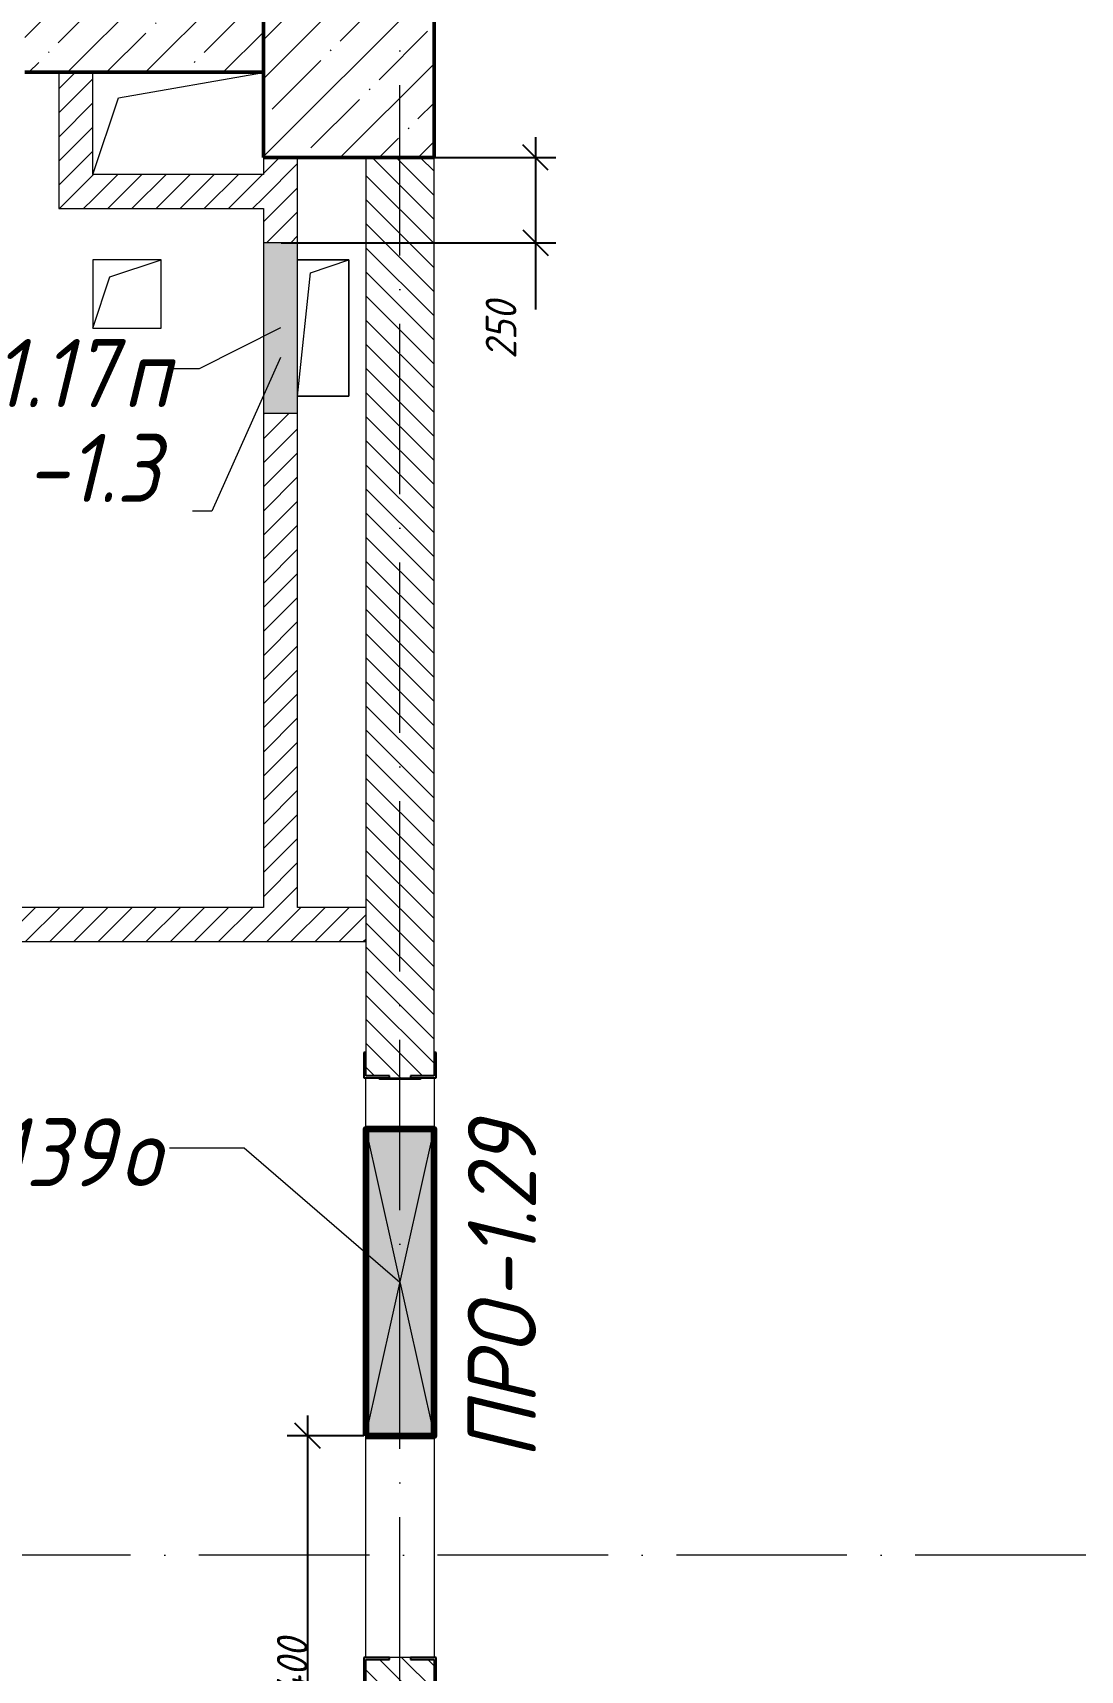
# Model space of a CAD drawing. Header units: millimetres. Extents: x -356862 to 418287, y 0 to 839748.
# Drawn here: x -172141 to -169071, y 521759 to 526563 of the extents above; entities that cross this region are included whole.
import ezdxf

# ---------------------------------------------------------------- set-up
doc = ezdxf.new("R2010")
doc.units = ezdxf.units.MM
doc.linetypes.add('50_200_ШТРИХ_1Т_ш5_п1_п1_', pattern=[700, 500, -100, 0, -100])
for name, color, linetype, lineweight in [('9.7) Заделка 956 шт', 6, 'Continuous', 158), ('A-____-____-DIMS', 7, 'Continuous', 9), ('A-DETL-GENF-OTLN', 7, 'Continuous', 9), ('A-FLOR-____-OTLN', 7, 'Continuous', 9), ('A-GENM-____-IDEN', 7, 'Continuous', 9), ('A-GENM-____-MCUT', 7, 'Continuous', 25), ('A-GENM-____-OTLN', 7, 'Continuous', 9), ('A-GENM-____-OTLN-1', 7, 'Continuous', 25), ('A-GLAZ-____-IDEN', 7, 'Continuous', 9), ('A-GLAZ-____-OTLN', 7, 'Continuous', 9), ('A-WALL-____-MCUT', 7, 'Continuous', 13), ('A-WALL-____-MCUT-2', 7, 'Continuous', 50), ('A-WALL-____-PATT-1', 7, 'Continuous', 9), ('A-WALL-FNSH-MCUT-1', 7, 'Continuous', 9), ('I-WALL-____-OTLN', 7, 'Continuous', 9), ('S-COLS-____-MCUT', 7, 'Continuous', 50), ('S-COLS-____-OTLN', 7, 'Continuous', 9), ('S-GRID-____-OTLN-1', 7, '50_200_ШТРИХ_1Т_ш5_п1_п1_', 9)]:
    doc.layers.add(name, color=color, linetype=linetype, lineweight=lineweight)
doc.styles.add('ISOCPEUR_I_11', font='isocpeui.ttf', dxfattribs={"width": 0.9, "height": 200})
doc.styles.add('ISOCPEUR_I_7', font='isocpeui.ttf', dxfattribs={"width": 0.9, "height": 90})
doc.dimstyles.new('ISO-1_8_0_9К_СРЕДНИЙ_Кладочные_1', dxfattribs={"dimscale": 304.8, "dimtxt": 89.638306, "dimasz": 0.246063, "dimexe": 0.19685, "dimexo": 0, "dimgap": 0, "dimtad": 1, "dimdec": 3, "dimrnd": 0.001, "dimdsep": 46, "dimtxsty": 'ISOCPEUR_I_7', "dimblk1": 'OBLIQUE', "dimblk2": 'OBLIQUE', "dimsah": 1, "dimcen": 0.09, "dimdle": 0.19685, "dimazin": 0, "dimtfac": 1, "dimtdec": 4, "dimtix": 1, "dimtmove": 0, "dimatfit": 3, "dimfxl": 1, "dimtvp": 1, "dimtolj": 1, "dimtzin": 0, "dimarcsym": 2})
doc.dimstyles.new('ISO-1_8_0_9К_СРЕДНИЙ_Кладочные_2', dxfattribs={"dimscale": 304.8, "dimtxt": 89.638306, "dimasz": 0.246063, "dimexe": 0.19685, "dimexo": 0, "dimgap": 0, "dimtad": 1, "dimdec": 3, "dimrnd": 0.001, "dimdsep": 46, "dimtxsty": 'ISOCPEUR_I_7', "dimblk1": 'OBLIQUE', "dimblk2": 'OBLIQUE', "dimsah": 1, "dimcen": 0.09, "dimdle": 0.19685, "dimazin": 0, "dimtfac": 1, "dimtdec": 4, "dimtix": 1, "dimtmove": 1, "dimatfit": 3, "dimfxl": 1, "dimtvp": 1, "dimtolj": 1, "dimtzin": 0, "dimarcsym": 2})
pattern_1 = [(45, (-176515.067, 459015.94), (-35.35534, 35.35534), [])]

# ---------------------------------------------------------------- blocks, each defined once
blk = doc.blocks.new('BSC_Колонна _Прямоугольная - 500х500-V28-АР1_План отверстий 1 этажа в осях 1-64_Ю-ЯЯ')
at = {"layer": 'S-COLS-____-OTLN'}
h = blk.add_hatch(dxfattribs=at)
h.set_pattern_fill('FP_34', color=256, style=0, pattern_type=2)
h.set_pattern_definition([(45, (-5300, -67431.04), (-114.04925, 114.04925), []), (45, (-5185.95, -67431.04), (-114.04925, 114.04925), [201.613, -40.323, 3.353, -36.97])])
h.paths.add_polyline_path([(-250, -250), (250, -250), (250, 250), (-250, 250)], flags=0)
at = {"layer": 'S-COLS-____-MCUT'}
for p, q in [((250, 250), (-250, 250)), ((-250, 250), (-250, -250)), ((250, -250), (250, 250)), ((-250, -250), (250, -250))]:
    blk.add_line(p, q, dxfattribs=at)
blk = doc.blocks.new('Фахверк_СКБ_Уголок - 200_4010-27904286-АР1_План отверстий 1 этажа в осях 1-64_Ю-ЯЯ')
at = {"layer": 'A-GENM-____-MCUT'}
for p, q in [((200, 156), (125, 156)), ((125, 156), (125, 81)), ((131, 81), (131, 150)), ((131, 150), (200, 150)), ((200, 150), (200, 156)), ((125, 81), (131, 81)), ((131, 19), (125, 19)), ((125, 19), (125, -56)), ((131, -50), (131, 19)), ((125, -56), (200, -56)), ((200, -50), (131, -50)), ((200, -56), (200, -50))]:
    blk.add_line(p, q, dxfattribs=at)
blk = doc.blocks.new('154_Стойка_СКБ_Уголок - СМ-2530_200-28213945-АР1_План отверстий 1 этажа в осях 1-64_Ю-ЯЯ')
at = {"layer": 'A-GENM-____-MCUT'}
for p, q in [((125, 156), (125, 81)), ((200, 156), (125, 156)), ((131, 81), (131, 150)), ((131, 150), (200, 150)), ((200, 150), (200, 156)), ((125, 81), (131, 81)), ((131, 19), (125, 19)), ((125, 19), (125, -56)), ((131, -50), (131, 19)), ((125, -56), (200, -56)), ((200, -50), (131, -50)), ((200, -56), (200, -50))]:
    blk.add_line(p, q, dxfattribs=at)
blk = doc.blocks.new('Стойка_Влож_Полоса боковая - Полоса-28213942-АР1_План отверстий 1 этажа в осях 1-64_Ю-ЯЯ')
at = {"layer": 'A-GENM-____-OTLN'}
for p, q in [((-5, 60), (0, 60)), ((-5, -60), (-5, 60)), ((0, 31), (0, -31)), ((0, -60), (-5, -60))]:
    blk.add_line(p, q, dxfattribs=at)
blk = doc.blocks.new('AR_Отверстие Ниша - Лючок-32401620-АР1_План отверстий 1 этажа в осях 1-64_Ю-ЯЯ')
at = {"layer": 'A-GLAZ-____-OTLN'}
blk.add_hatch(color=256, dxfattribs=at).paths.add_polyline_path([(250, -50), (250, 50), (-250, 50), (-250, -50), (27.8, -50)], flags=0)
for p, q in [((250, 50), (-250, 50)), ((-250, 50), (-250, -50)), ((250, -50), (250, 50)), ((-250, -50), (250, -50))]:
    blk.add_line(p, q, dxfattribs=at)
blk = doc.blocks.new('AR_Отверстие прямоугольное _в плите_ - AR_Отверстие прямоугольное _в плите_-V190-АР1_План отверстий 1 этажа в осях 1-64_Ю-ЯЯ')
at = {"layer": 'A-GENM-____-OTLN'}
for p, q in [((75, 200), (-75, 200)), ((-37.5, 162.5), (75, 200)), ((75, -200), (75, 200)), ((-75, -200), (-37.5, 162.5)), ((-75, -200), (75, -200))]:
    blk.add_line(p, q, dxfattribs=at)
blk = doc.blocks.new('AR_Отверстие прямоугольное _в плите_ - AR_Отверстие прямоугольное _в плите_-30459597-АР1_План отверстий 1 этажа в осях 1-64_Ю-ЯЯ')
at = {"layer": 'A-GENM-____-OTLN'}
for p, q in [((100, 100), (-100, 100)), ((-100, 100), (-100, -100)), ((-50, 50), (100, 100)), ((100, -100), (100, 100)), ((-100, -100), (-50, 50)), ((-100, -100), (100, -100))]:
    blk.add_line(p, q, dxfattribs=at)
blk = doc.blocks.new('AR_Отверстие прямоугольное _в плите_ - AR_Отверстие прямоугольное _в плите_-V244-АР1_План отверстий 1 этажа в осях 1-64_Ю-ЯЯ')
at = {"layer": 'A-GENM-____-OTLN'}
for p, q in [((250, 150), (-250, 150)), ((-175, 75), (250, 150)), ((-249.9, -149.7), (-175, 75))]:
    blk.add_line(p, q, dxfattribs=at)
blk = doc.blocks.new('AR_Отверстие прямоугольное _в стене_ - AR_Отверстие прямоугольное _в стене__ОВ-36659117-АР1_План отверстий 1 этажа в осях 1-64_Ю-ЯЯ')
at = {"layer": 'A-GLAZ-____-OTLN'}
blk.add_hatch(color=256, dxfattribs=at).paths.add_polyline_path([(-450, -100), (450, -100), (450, 100), (-450, 100)], flags=0)
at = {"layer": 'A-DETL-GENF-OTLN'}
for p, q in [((-450, -100), (-450, 100)), ((-450, 100), (450, 100)), ((450, 100), (-450, -100)), ((-450, 100), (450, -100)), ((450, 100), (-450, 100)), ((-450, 100), (-450, -100)), ((450, 100), (450, -100)), ((450, -100), (450, 100)), ((450, -100), (-450, -100)), ((-450, -100), (450, -100))]:
    blk.add_line(p, q, dxfattribs=at)
blk = doc.blocks.new('_Oblique')
at = {"color": 0, "linetype": 'ByBlock', "lineweight": -2}
blk.add_line((-0.5, -0.5), (0.5, 0.5), dxfattribs=at)
blk = doc.blocks.new('*D13544')
at = {"layer": 'A-____-____-DIMS', "color": 0, "lineweight": -2, "transparency": 16777216}
for p, q in [((-170667.6, 526257), (-170667.6, 525947)), ((-171365.1, 526197), (-170607.6, 526197)), ((-171413, 525947), (-170607.6, 525947)), ((-170667.6, 525947), (-170667.6, 525750.8))]:
    blk.add_line(p, q, dxfattribs=at)
at = {"layer": 'Defpoints', "color": 0, "transparency": 16777216}
for p in [(-171365.1, 526197), (-171413, 525947), (-170667.6, 525947)]:
    blk.add_point(p, dxfattribs=at)
at = {"layer": 'A-____-____-DIMS', "color": 0, "lineweight": -2, "transparency": 16777216, "xscale": 75, "yscale": 75, "zscale": 75}
for p, rotation in [((-170667.6, 526197), 90), ((-170667.6, 525947), 270)]:
    blk.add_blockref('_Oblique', p, dxfattribs=dict(at, rotation=rotation))
at = {"layer": 'A-____-____-DIMS', "color": 0, "transparency": 16777216, "insert": (-170813.7, 525606.1), "char_height": 90, "width": 409.578, "attachment_point": 1, "rotation": 90, "line_spacing_factor": 1.149209, "style": 'ISOCPEUR_I_7'}
blk.add_mtext('\\A1;250', dxfattribs=at)
blk = doc.blocks.new('*D13578')
at = {"layer": 'A-____-____-DIMS', "color": 0, "lineweight": -2, "transparency": 16777216}
for p, q in [((-171335.9, 522507), (-171335.9, 520987)), ((-171171.1, 522447), (-171395.9, 522447)), ((-170965.1, 521047), (-171395.9, 521047))]:
    blk.add_line(p, q, dxfattribs=at)
at = {"layer": 'Defpoints', "color": 0, "transparency": 16777216}
for p in [(-171171.1, 522447), (-171335.9, 521047), (-170965.1, 521047)]:
    blk.add_point(p, dxfattribs=at)
at = {"layer": 'A-____-____-DIMS', "color": 0, "lineweight": -2, "transparency": 16777216, "xscale": 75, "yscale": 75, "zscale": 75}
for p, rotation in [((-171335.9, 522447), 90), ((-171335.9, 521047), 270)]:
    blk.add_blockref('_Oblique', p, dxfattribs=dict(at, rotation=rotation))
at = {"layer": 'A-____-____-DIMS', "color": 0, "transparency": 16777216, "insert": (-171380.9, 521747), "char_height": 90, "width": 521.281, "attachment_point": 5, "rotation": 90, "style": 'ISOCPEUR_I_7'}
blk.add_mtext('\\A1;1400', dxfattribs=at)

msp = doc.modelspace()

# ---------------------------------------------------------------- hatches: boundary and pattern name
at = {"layer": 'A-WALL-____-PATT-1'}
h = msp.add_hatch(dxfattribs=at)
h.set_pattern_fill('FP_13', color=256, style=0, pattern_type=2)
h.set_pattern_definition([(45, (-176515.07, 459015.94), (-114.04925, 114.04925), []), (45, (-176401.02, 459015.94), (-114.04925, 114.04925), [201.612, -40.322, 3.353, -36.97])])
h.paths.add_polyline_path([(-171465.0675, 526446.983), (-171465.0675, 526696.983), (-172165.0675, 526696.983), (-172165.0675, 526446.983)], flags=0)
h.paths.add_polyline_path([(-173315.0675, 526446.983), (-173315.0675, 526696.983), (-178465.0675, 526696.983), (-178465.0675, 526446.983), (-176530.4762, 526446.983)], flags=0)
h = msp.add_hatch(dxfattribs=at)
h.set_pattern_fill('FP_5', color=256, style=0, pattern_type=2)
h.set_pattern_definition(pattern_1)
h.paths.add_polyline_path([(-171965.0675, 526046.983), (-171965.0675, 526446.6355), (-172065.0675, 526446.6355), (-172065.0675, 526046.983)], flags=0)
h = msp.add_hatch(dxfattribs=at)
h.set_pattern_fill('FP_5', color=256, style=0, pattern_type=2)
h.set_pattern_definition(pattern_1)
h.paths.add_polyline_path([(-171465.0675, 523996.983), (-171365.0675, 523996.983), (-171365.0675, 525446.983), (-171465.0675, 525446.983)], flags=0)
h.paths.add_polyline_path([(-171365.0675, 525946.983), (-171365.0675, 526196.983), (-171465.0675, 526196.983), (-171465.0675, 525946.983), (-171460.1894, 525946.983)], flags=0)
h = msp.add_hatch(dxfattribs=at)
h.set_pattern_fill('FP_6', color=256, style=0, pattern_type=2)
h.set_pattern_definition([(135, (-176515.067, 459015.94), (-35.35534, -35.35534), [])])
h.paths.add_polyline_path([(-171034.0675, 521046.983), (-170965.0675, 521046.983), (-170965.0675, 521790.983), (-171034.0675, 521790.983), (-171034.0675, 521796.983), (-171096.0675, 521796.983), (-171096.0675, 521790.983), (-171165.0675, 521790.983), (-171165.0675, 521046.983)], flags=0)
h.paths.add_polyline_path([(-171034.0675, 523496.983), (-171034.0675, 523502.983), (-170965.0675, 523502.983), (-170965.0675, 526196.983), (-171165.0675, 526196.983), (-171165.0675, 523502.983), (-171096.0675, 523502.983), (-171096.0675, 523496.983)], flags=0)
h = msp.add_hatch(dxfattribs=at)
h.set_pattern_fill('FP_5', color=256, style=0, pattern_type=2)
h.set_pattern_definition(pattern_1)
h.paths.add_polyline_path([(-171465.0675, 526046.983), (-171465.0675, 526146.983), (-171965.0675, 526146.983), (-171965.0675, 526046.983)], flags=0)
h = msp.add_hatch(dxfattribs=at)
h.set_pattern_fill('FP_5', color=256, style=0, pattern_type=2)
h.set_pattern_definition(pattern_1)
h.paths.add_polyline_path([(-171165.0675, 523896.983), (-171165.0675, 523996.983), (-173165.0675, 523996.983), (-173165.0675, 523896.983), (-172995.4749, 523896.983)], flags=0)
h.paths.add_polyline_path([(-173215.0675, 523896.983), (-173215.0675, 523899.983), (-173168.0675, 523899.983), (-173168.0675, 523993.983), (-173215.0675, 523993.983), (-173215.0675, 523996.983), (-175515.0675, 523996.983), (-175515.0675, 523896.983)], flags=0)

# ---------------------------------------------------------------- linework, layer by layer
at = {"layer": '9.7) Заделка 956 шт'}
msp.add_lwpolyline([(-171165.0675, 522446.983), (-170965.0675, 522446.983), (-170965.0675, 523346.983), (-171165.0675, 523346.983)], close=True, dxfattribs=at)
at = {"layer": 'A-FLOR-____-OTLN'}
for p, q in [((-171965.0675, 526446.6355), (-171465.0675, 526446.6355)), ((-171365.0675, 525896.6355), (-171215.0675, 525896.6355)), ((-171215.0675, 525896.6355), (-171215.0675, 525496.6355)), ((-171215.0675, 525496.6355), (-171365.0675, 525496.6355))]:
    msp.add_line(p, q, dxfattribs=at)
at = {"layer": 'A-GENM-____-IDEN'}
for p, q in [((-171415.0675, 525610.0591), (-171616.8921, 525159.2861)), ((-171616.8921, 525159.2861), (-171673.613, 525159.2861))]:
    msp.add_line(p, q, dxfattribs=at)
at = {"layer": 'A-GLAZ-____-IDEN'}
for p, q in [((-171415.0675, 525696.983), (-171654.0818, 525576.983)), ((-171654.0818, 525576.983), (-171733.5506, 525576.983)), ((-171522.1553, 523291.3527), (-171741.0313, 523291.3527)), ((-171065.0675, 522896.983), (-171522.1553, 523291.3527))]:
    msp.add_line(p, q, dxfattribs=at)
at = {"layer": 'A-WALL-____-MCUT'}
for p, q in [((-171165.0675, 526196.983), (-171165.0675, 523571.983)), ((-170965.0675, 523571.983), (-170965.0675, 526196.983)), ((-171034.0675, 521796.983), (-171096.0675, 521796.983))]:
    msp.add_line(p, q, dxfattribs=at)
at = {"layer": 'A-WALL-____-MCUT-2'}
msp.add_line((-172165.0675, 526446.983), (-171465.0675, 526446.983), dxfattribs=at)
at = {"layer": 'A-WALL-FNSH-MCUT-1'}
for p, q in [((-172065.0675, 526446.6355), (-172065.0675, 526046.983)), ((-171965.0675, 526446.6355), (-172065.0675, 526446.6355)), ((-171965.0675, 526146.983), (-171965.0675, 526446.6355)), ((-171465.0675, 526196.983), (-171465.0675, 526146.983)), ((-171365.0675, 525946.983), (-171365.0675, 526196.983)), ((-171465.0675, 526146.983), (-171965.0675, 526146.983)), ((-172065.0675, 526046.983), (-171465.0675, 526046.983)), ((-171465.0675, 526046.983), (-171465.0675, 525946.983)), ((-171465.0675, 525446.983), (-171465.0675, 523996.983)), ((-171365.0675, 523996.983), (-171365.0675, 525446.983)), ((-171465.0675, 523996.983), (-173165.0675, 523996.983)), ((-171165.0675, 523996.983), (-171365.0675, 523996.983)), ((-173165.0675, 523896.983), (-171165.0675, 523896.983))]:
    msp.add_line(p, q, dxfattribs=at)
at = {"layer": 'I-WALL-____-OTLN'}
for p, q in [((-171165.0675, 523346.983), (-171165.0675, 523496.983)), ((-170965.0675, 523496.983), (-170965.0675, 523346.983)), ((-171165.0675, 521796.983), (-171165.0675, 522446.983)), ((-170965.0675, 522446.983), (-170965.0675, 521796.983))]:
    msp.add_line(p, q, dxfattribs=at)
at = {"layer": 'S-GRID-____-OTLN-1'}
for p, q in [((-171065.0675, 511907.5288), (-171065.0675, 549908.7924)), ((-72440.6609, 522096.983), (-181183.8377, 522096.983))]:
    msp.add_line(p, q, dxfattribs=at)

# ---------------------------------------------------------------- block references
at = {"layer": 'A-GENM-____-OTLN'}
for name, p in [('AR_Отверстие прямоугольное _в плите_ - AR_Отверстие прямоугольное _в плите_-V244-АР1_План отверстий 1 этажа в осях 1-64_Ю-ЯЯ', (-171715.0675, 526296.6355)), ('AR_Отверстие прямоугольное _в плите_ - AR_Отверстие прямоугольное _в плите_-30459597-АР1_План отверстий 1 этажа в осях 1-64_Ю-ЯЯ', (-171865.0675, 525796.6355)), ('AR_Отверстие прямоугольное _в плите_ - AR_Отверстие прямоугольное _в плите_-V190-АР1_План отверстий 1 этажа в осях 1-64_Ю-ЯЯ', (-171290.0675, 525696.6355))]:
    msp.add_blockref(name, p, dxfattribs=at)
at = {"layer": 'A-GENM-____-OTLN', "rotation": 89.99999999999991}
msp.add_blockref('Стойка_Влож_Полоса боковая - Полоса-28213942-АР1_План отверстий 1 этажа в осях 1-64_Ю-ЯЯ', (-171065.0675, 523496.983), dxfattribs=at)
at = {"layer": 'A-GENM-____-OTLN-1'}
for name, p, rotation in [('154_Стойка_СКБ_Уголок - СМ-2530_200-28213945-АР1_План отверстий 1 этажа в осях 1-64_Ю-ЯЯ', (-171015.0675, 523371.983), 89.99999999999991), ('Фахверк_СКБ_Уголок - 200_4010-27904286-АР1_План отверстий 1 этажа в осях 1-64_Ю-ЯЯ', (-171115.0675, 521921.983), 269.9999999999999)]:
    msp.add_blockref(name, p, dxfattribs=dict(at, rotation=rotation))
at = {"layer": 'A-GLAZ-____-OTLN'}
for name, p, rotation in [('AR_Отверстие Ниша - Лючок-32401620-АР1_План отверстий 1 этажа в осях 1-64_Ю-ЯЯ', (-171415.0675, 525696.983), 269.9999999999999), ('AR_Отверстие прямоугольное _в стене_ - AR_Отверстие прямоугольное _в стене__ОВ-36659117-АР1_План отверстий 1 этажа в осях 1-64_Ю-ЯЯ', (-171065.0675, 522896.983), 89.99999999999991)]:
    msp.add_blockref(name, p, dxfattribs=dict(at, rotation=rotation))
at = {"layer": 'S-COLS-____-OTLN'}
msp.add_blockref('BSC_Колонна _Прямоугольная - 500х500-V28-АР1_План отверстий 1 этажа в осях 1-64_Ю-ЯЯ', (-171215.0675, 526446.983), dxfattribs=at)

# ---------------------------------------------------------------- texts
at = {"layer": 'A-GENM-____-IDEN', "insert": (-172162.1259, 525386.4022), "char_height": 200, "width": 505.063125, "attachment_point": 1, "style": 'ISOCPEUR_I_11'}
msp.add_mtext('-1.3', dxfattribs=at)
at = {"layer": 'A-GENM-____-IDEN', "char_height": 200, "attachment_point": 1, "rotation": 90, "style": 'ISOCPEUR_I_11'}
for s, insert, width in [('-1.29', (-170866.0505, 522843.22), 663.79725), ('ПРО', (-170866.0505, 522378.8763), 562.784625)]:
    msp.add_mtext(s, dxfattribs=dict(at, insert=insert, width=width))
at = {"layer": 'A-GLAZ-____-IDEN', "char_height": 200, "attachment_point": 1, "style": 'ISOCPEUR_I_11'}
for s, insert, width in [('1.17', (-172257.9092, 525664.5975), 461.772), ('\\fISOCPEUR|b0|i1|c204|p34|;\\W.9;п', (-171876.9092, 525664.5975), 158.734125), ('1.139', (-172395.8845, 523378.9673), 620.506125), ('\\fISOCPEUR|b0|i1|c204|p34|;\\W.9;о', (-171883.9158, 523378.9673), 158.734125)]:
    msp.add_mtext(s, dxfattribs=dict(at, insert=insert, width=width))

# ---------------------------------------------------------------- dimensions: what is measured, and where the dimension line sits
at = {"layer": 'A-____-____-DIMS'}
dim = msp.add_linear_dim(base=(-170667.6351, 525946.983), p1=(-171365.0675, 526196.983), p2=(-171413.0408, 525946.983), angle=90, dimstyle='ISO-1_8_0_9К_СРЕДНИЙ_Кладочные_1', override={"dimpost": '<>', "dimfxl": 254.561261}, dxfattribs=at)
dim.commit()
dim.dimension.update_dxf_attribs({"geometry": '*D13544', "text_midpoint": (-170753.6669, 525750.8469), "dimtype": 160, "text_rotation": 90})
dim = msp.add_linear_dim(base=(-171335.8572, 521046.983), p1=(-171171.0675, 522446.983), p2=(-170965.0675, 521046.983), angle=90, dimstyle='ISO-1_8_0_9К_СРЕДНИЙ_Кладочные_2', override={"dimpost": '<>', "dimfxl": 1415.074556}, dxfattribs=at)
dim.commit()
dim.dimension.update_dxf_attribs({"geometry": '*D13578', "text_midpoint": (-171380.8572, 521746.983)})

doc.saveas('drawing.dxf')
